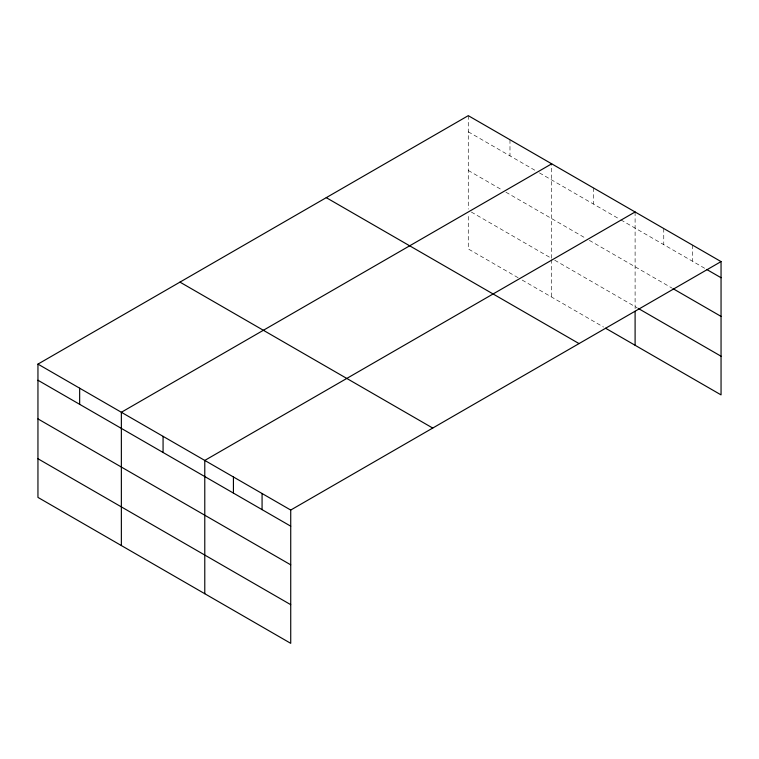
<?xml version="1.0" encoding="UTF-8"?>
<svg xmlns="http://www.w3.org/2000/svg" width="759" height="759" viewBox="0 0 759 759"><rect width="100%" height="100%" fill="white"/><g stroke="black" fill="none" stroke-linecap="round" stroke-linejoin="round"><path stroke-width="0.57" stroke-dasharray="3.79 2.85" d="M468.275 131.8L535.418 170.557M539.488 172.91L619.847 219.304M620.862 219.892L704.684 268.278M468.275 170.462L501.841 189.835M505.911 192.188L585.265 237.994M589.326 240.347L671.943 288.041M471.33 212.055L551.689 258.449L551.689 163.821M554.744 260.214L637.152 307.793M518.122 277.728L468.275 248.952L468.275 214.977M522.192 280.08L603.576 327.063M692.398 245.062L692.398 261.191M663.755 228.525L663.755 244.654M635.103 211.979L635.103 308.951M593.396 187.9L593.396 204.038M551.689 259.625L551.689 297.111M509.982 139.741L509.982 155.88M468.275 115.662L468.275 209.123"/><path stroke-width="1.14" d="M721.05 261.599L468.275 115.662L37.95 364.111L37.95 497.401L290.725 643.338L290.725 510.048L721.05 261.599L721.05 394.889L605.606 328.239M551.689 163.821L121.364 412.27L121.364 545.56M635.103 211.979L204.778 460.428L204.778 593.718M706.724 269.464L721.05 277.737M672.967 288.629L721.05 316.399M638.177 308.382L721.05 356.227M326.266 197.653L579.041 343.59M179.959 282.12L432.734 428.057M37.95 364.111L290.725 510.048M37.95 380.24L290.725 526.177M37.95 418.902L290.725 564.838M37.95 458.74L290.725 604.676M635.103 311.294L635.103 345.269M262.073 493.511L262.073 509.64M233.43 476.965L233.43 493.103M163.071 436.349L163.071 452.478M79.657 388.191L79.657 404.319"/></g></svg>
